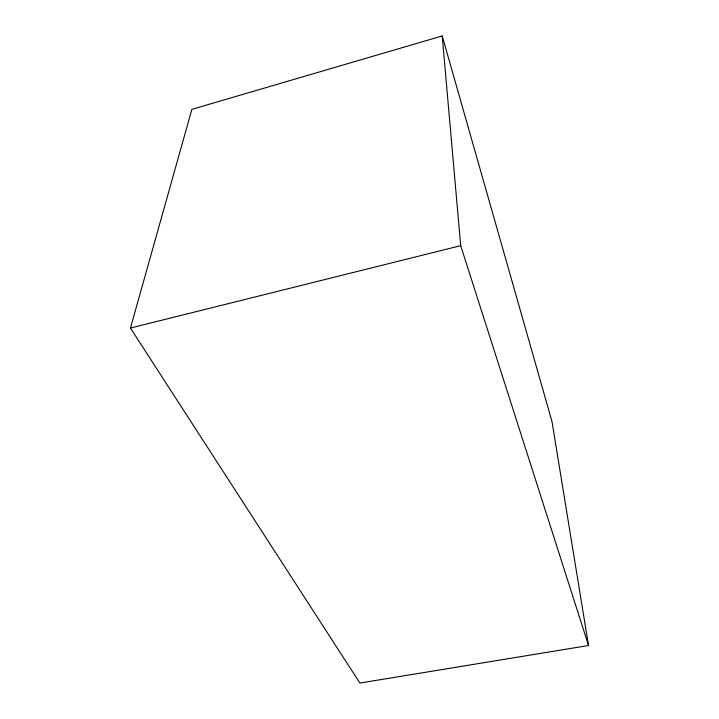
<?xml version="1.0" encoding="UTF-8"?>
<svg xmlns="http://www.w3.org/2000/svg" width="719" height="719" viewBox="0 0 719 719"><rect width="100%" height="100%" fill="white"/><g stroke="black" fill="none" stroke-linecap="round" stroke-linejoin="round"><path stroke-width="1.08" d="M130.454 328.053L191.883 109.342L442.212 35.95L551.985 421.559L588.546 645.509L359.895 683.05L130.454 328.053L460.69 245.664L442.212 35.95M460.69 245.664L588.546 645.509"/></g></svg>
